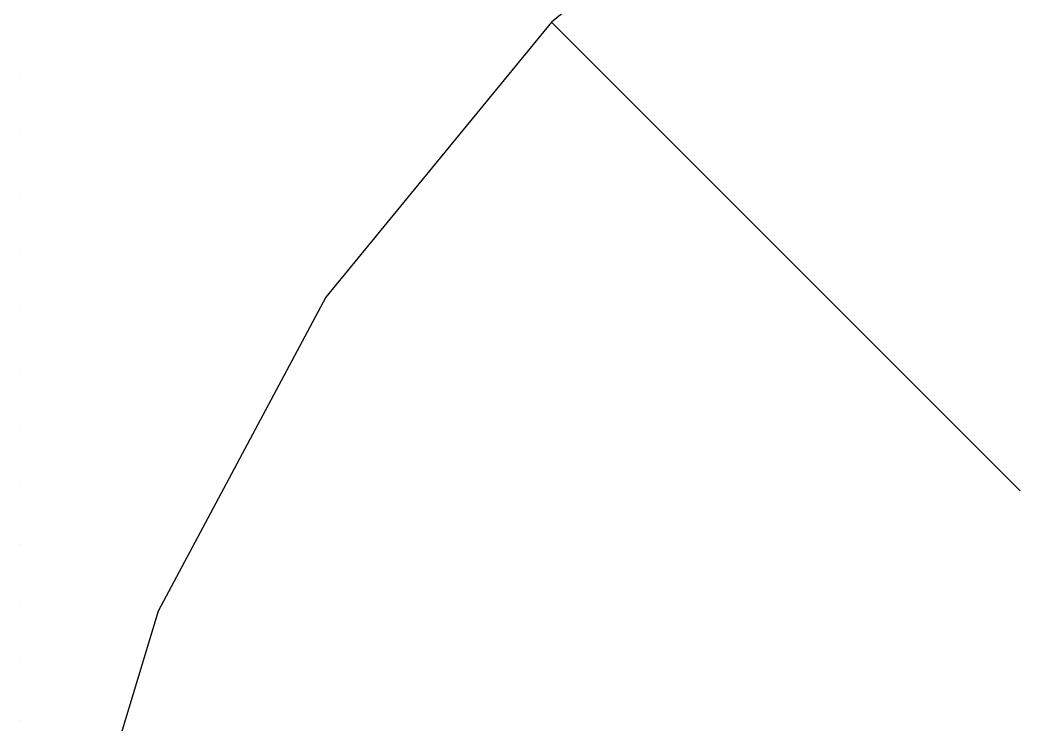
# Model space of a CAD drawing. Header units: metres. Extents: x -61500 to 61500, y -31500 to 31500.
# Drawn here: x -61500 to -44142, y 10078 to 22311 of the extents above; entities that cross this region are included whole.
import ezdxf

# ---------------------------------------------------------------- set-up
doc = ezdxf.new("R2010")
doc.units = ezdxf.units.M
doc.layers.add('BEAMS_T1', color=1, linetype='Continuous')
doc.layers.add('COLUMNS_T1', color=5, linetype='Continuous')

msp = doc.modelspace()

# ---------------------------------------------------------------- linework, layer by layer
at = {"layer": 'BEAMS_T1'}
for p, q in [((-47500, 26191, 18955), (-52274, 22274, 18955)), ((-47500, 26191, 37909), (-52274, 22274, 37909)), ((-47500, 26191, 56864), (-52274, 22274, 56864)), ((-47500, 26191, 75818), (-52274, 22274, 75818)), ((-47500, 26191, 94773), (-52274, 22274, 94773)), ((-47500, 26191, 113727), (-52274, 22274, 113727)), ((-47500, 26191, 132682), (-52274, 22274, 132682)), ((-47500, 26191, 151636), (-52274, 22274, 151636)), ((-47500, 26191, 170591), (-52274, 22274, 170591)), ((-47500, 26191, 189545), (-52274, 22274, 189545)), ((-47500, 26191, 208500), (-52274, 22274, 208500)), ((-47500, 26191, 227455), (-52274, 22274, 227455)), ((-47500, 26191, 246409), (-52274, 22274, 246409)), ((-47500, 26191, 265364), (-52274, 22274, 265364)), ((-47500, 26191, 284318), (-52274, 22274, 284318)), ((-47500, 26191, 303273), (-52274, 22274, 303273)), ((-47500, 26191, 322227), (-52274, 22274, 322227)), ((-47500, 26191, 341182), (-52274, 22274, 341182)), ((-47500, 26191, 360136), (-52274, 22274, 360136)), ((-47500, 26191, 379091), (-52274, 22274, 379091)), ((-47500, 26191, 398045), (-52274, 22274, 398045)), ((-52274, 22274, 18955), (-56191, 17500, 18955)), ((-52274, 22274, 37909), (-56191, 17500, 37909)), ((-52274, 22274, 56864), (-56191, 17500, 56864)), ((-52274, 22274, 75818), (-56191, 17500, 75818)), ((-52274, 22274, 94773), (-56191, 17500, 94773)), ((-52274, 22274, 113727), (-56191, 17500, 113727)), ((-52274, 22274, 132682), (-56191, 17500, 132682)), ((-52274, 22274, 151636), (-56191, 17500, 151636)), ((-52274, 22274, 170591), (-56191, 17500, 170591)), ((-52274, 22274, 189545), (-56191, 17500, 189545)), ((-52274, 22274, 208500), (-56191, 17500, 208500)), ((-52274, 22274, 227455), (-56191, 17500, 227455)), ((-52274, 22274, 246409), (-56191, 17500, 246409)), ((-52274, 22274, 265364), (-56191, 17500, 265364)), ((-52274, 22274, 284318), (-56191, 17500, 284318)), ((-52274, 22274, 303273), (-56191, 17500, 303273)), ((-52274, 22274, 322227), (-56191, 17500, 322227)), ((-52274, 22274, 341182), (-56191, 17500, 341182)), ((-52274, 22274, 360136), (-56191, 17500, 360136)), ((-52274, 22274, 379091), (-56191, 17500, 379091)), ((-52274, 22274, 398045), (-56191, 17500, 398045)), ((-44142, 14142, 18955), (-52274, 22274, 18955)), ((-44142, 14142, 37909), (-52274, 22274, 37909)), ((-44142, 14142, 56864), (-52274, 22274, 56864)), ((-44142, 14142, 75818), (-52274, 22274, 75818)), ((-44142, 14142, 94773), (-52274, 22274, 94773)), ((-44142, 14142, 113727), (-52274, 22274, 113727)), ((-44142, 14142, 132682), (-52274, 22274, 132682)), ((-44142, 14142, 151636), (-52274, 22274, 151636)), ((-44142, 14142, 170591), (-52274, 22274, 170591)), ((-44142, 14142, 189545), (-52274, 22274, 189545)), ((-44142, 14142, 208500), (-52274, 22274, 208500)), ((-44142, 14142, 227455), (-52274, 22274, 227455)), ((-44142, 14142, 246409), (-52274, 22274, 246409)), ((-44142, 14142, 265364), (-52274, 22274, 265364)), ((-44142, 14142, 284318), (-52274, 22274, 284318)), ((-44142, 14142, 303273), (-52274, 22274, 303273)), ((-44142, 14142, 322227), (-52274, 22274, 322227)), ((-44142, 14142, 341182), (-52274, 22274, 341182)), ((-44142, 14142, 360136), (-52274, 22274, 360136)), ((-44142, 14142, 379091), (-52274, 22274, 379091)), ((-44142, 14142, 398045), (-52274, 22274, 398045)), ((-56191, 17500, 18955), (-59102, 12055, 18955)), ((-56191, 17500, 37909), (-59102, 12055, 37909)), ((-56191, 17500, 56864), (-59102, 12055, 56864)), ((-56191, 17500, 75818), (-59102, 12055, 75818)), ((-56191, 17500, 94773), (-59102, 12055, 94773)), ((-56191, 17500, 113727), (-59102, 12055, 113727)), ((-56191, 17500, 132682), (-59102, 12055, 132682)), ((-56191, 17500, 151636), (-59102, 12055, 151636)), ((-56191, 17500, 170591), (-59102, 12055, 170591)), ((-56191, 17500, 189545), (-59102, 12055, 189545)), ((-56191, 17500, 208500), (-59102, 12055, 208500)), ((-56191, 17500, 227455), (-59102, 12055, 227455)), ((-56191, 17500, 246409), (-59102, 12055, 246409)), ((-56191, 17500, 265364), (-59102, 12055, 265364)), ((-56191, 17500, 284318), (-59102, 12055, 284318)), ((-56191, 17500, 303273), (-59102, 12055, 303273)), ((-56191, 17500, 322227), (-59102, 12055, 322227)), ((-56191, 17500, 341182), (-59102, 12055, 341182)), ((-56191, 17500, 360136), (-59102, 12055, 360136)), ((-56191, 17500, 379091), (-59102, 12055, 379091)), ((-56191, 17500, 398045), (-59102, 12055, 398045)), ((-59102, 12055, 18955), (-60895, 6145, 18955)), ((-59102, 12055, 37909), (-60895, 6145, 37909)), ((-59102, 12055, 56864), (-60895, 6145, 56864)), ((-59102, 12055, 75818), (-60895, 6145, 75818)), ((-59102, 12055, 94773), (-60895, 6145, 94773)), ((-59102, 12055, 113727), (-60895, 6145, 113727)), ((-59102, 12055, 132682), (-60895, 6145, 132682)), ((-59102, 12055, 151636), (-60895, 6145, 151636)), ((-59102, 12055, 170591), (-60895, 6145, 170591)), ((-59102, 12055, 189545), (-60895, 6145, 189545)), ((-59102, 12055, 208500), (-60895, 6145, 208500)), ((-59102, 12055, 227455), (-60895, 6145, 227455)), ((-59102, 12055, 246409), (-60895, 6145, 246409)), ((-59102, 12055, 265364), (-60895, 6145, 265364)), ((-59102, 12055, 284318), (-60895, 6145, 284318)), ((-59102, 12055, 303273), (-60895, 6145, 303273)), ((-59102, 12055, 322227), (-60895, 6145, 322227)), ((-59102, 12055, 341182), (-60895, 6145, 341182)), ((-59102, 12055, 360136), (-60895, 6145, 360136)), ((-59102, 12055, 379091), (-60895, 6145, 379091)), ((-59102, 12055, 398045), (-60895, 6145, 398045))]:
    msp.add_line(p, q, dxfattribs=at)
at = {"layer": 'COLUMNS_T1'}
for p, q in [((-61500, 21332), (-61500, 21332, 11373)), ((-61500, 21332, 11373), (-61500, 21332, 22745)), ((-61500, 21332, 22745), (-61500, 21332, 34118)), ((-61500, 21332, 34118), (-61500, 21332, 45491)), ((-61500, 21332, 45491), (-61500, 21332, 56864)), ((-61500, 21332, 56864), (-61500, 21332, 68236)), ((-61500, 21332, 68236), (-61500, 21332, 79609)), ((-61500, 21332, 79609), (-61500, 21332, 90982)), ((-61500, 21332, 90982), (-61500, 21332, 102355)), ((-61500, 21332, 102355), (-61500, 21332, 113727)), ((-61500, 21332, 113727), (-61500, 21332, 125100)), ((-61500, 21332, 125100), (-61500, 21332, 136473)), ((-61500, 21332, 136473), (-61500, 21332, 147845)), ((-61500, 21332, 147845), (-61500, 21332, 159218)), ((-61500, 21332, 159218), (-61500, 21332, 170591)), ((-61500, 21332, 170591), (-61500, 21332, 181964)), ((-61500, 21332, 181964), (-61500, 21332, 193336)), ((-61500, 21332, 193336), (-61500, 21332, 204709)), ((-61500, 21332, 204709), (-61500, 21332, 216082)), ((-61500, 21332, 216082), (-61500, 21332, 227455)), ((-61500, 21332, 227455), (-61500, 21332, 238827)), ((-61500, 21332, 238827), (-61500, 21332, 250200)), ((-61500, 21332, 250200), (-61500, 21332, 261573)), ((-61500, 21332, 261573), (-61500, 21332, 272945)), ((-61500, 21332, 272945), (-61500, 21332, 284318)), ((-61500, 21332, 284318), (-61500, 21332, 295691)), ((-61500, 21332, 295691), (-61500, 21332, 307064)), ((-61500, 21332, 307064), (-61500, 21332, 318436)), ((-61500, 21332, 318436), (-61500, 21332, 329809)), ((-61500, 21332, 329809), (-61500, 21332, 341182)), ((-61500, 21332, 341182), (-61500, 21332, 352555)), ((-61500, 21332, 352555), (-61500, 21332, 363927)), ((-61500, 21332, 363927), (-61500, 21332, 375300)), ((-61500, 21332, 375300), (-61500, 21332, 386673)), ((-61500, 21332, 386673), (-61500, 21332, 398045)), ((-61500, 21332, 398045), (-61500, 21332, 409418)), ((-61500, 20316), (-61500, 20316, 11373)), ((-61500, 20316, 11373), (-61500, 20316, 22745)), ((-61500, 20316, 22745), (-61500, 20316, 34118)), ((-61500, 20316, 34118), (-61500, 20316, 45491)), ((-61500, 20316, 45491), (-61500, 20316, 56864)), ((-61500, 20316, 56864), (-61500, 20316, 68236)), ((-61500, 20316, 68236), (-61500, 20316, 79609)), ((-61500, 20316, 79609), (-61500, 20316, 90982)), ((-61500, 20316, 90982), (-61500, 20316, 102355)), ((-61500, 20316, 102355), (-61500, 20316, 113727)), ((-61500, 20316, 113727), (-61500, 20316, 125100)), ((-61500, 20316, 125100), (-61500, 20316, 136473)), ((-61500, 20316, 136473), (-61500, 20316, 147845)), ((-61500, 20316, 147845), (-61500, 20316, 159218)), ((-61500, 20316, 159218), (-61500, 20316, 170591)), ((-61500, 20316, 170591), (-61500, 20316, 181964)), ((-61500, 20316, 181964), (-61500, 20316, 193336)), ((-61500, 20316, 193336), (-61500, 20316, 204709)), ((-61500, 20316, 204709), (-61500, 20316, 216082)), ((-61500, 20316, 216082), (-61500, 20316, 227455)), ((-61500, 20316, 227455), (-61500, 20316, 238827)), ((-61500, 20316, 238827), (-61500, 20316, 250200)), ((-61500, 20316, 250200), (-61500, 20316, 261573)), ((-61500, 20316, 261573), (-61500, 20316, 272945)), ((-61500, 20316, 272945), (-61500, 20316, 284318)), ((-61500, 20316, 284318), (-61500, 20316, 295691)), ((-61500, 20316, 295691), (-61500, 20316, 307064)), ((-61500, 20316, 307064), (-61500, 20316, 318436)), ((-61500, 20316, 318436), (-61500, 20316, 329809)), ((-61500, 20316, 329809), (-61500, 20316, 341182)), ((-61500, 20316, 341182), (-61500, 20316, 352555)), ((-61500, 20316, 352555), (-61500, 20316, 363927)), ((-61500, 20316, 363927), (-61500, 20316, 375300)), ((-61500, 20316, 375300), (-61500, 20316, 386673)), ((-61500, 20316, 386673), (-61500, 20316, 398045)), ((-61500, 20316, 398045), (-61500, 20316, 409418)), ((-50000, 20000), (-50000, 20000, 7582)), ((-50000, 20000, 7582), (-50000, 20000, 15164)), ((-50000, 20000, 15164), (-50000, 20000, 22745)), ((-50000, 20000, 22745), (-50000, 20000, 30327)), ((-50000, 20000, 30327), (-50000, 20000, 37909)), ((-50000, 20000, 37909), (-50000, 20000, 45491)), ((-50000, 20000, 45491), (-50000, 20000, 53073)), ((-50000, 20000, 53073), (-50000, 20000, 60655)), ((-50000, 20000, 60655), (-50000, 20000, 68236)), ((-50000, 20000, 68236), (-50000, 20000, 75818)), ((-50000, 20000, 75818), (-50000, 20000, 83400)), ((-50000, 20000, 83400), (-50000, 20000, 90982)), ((-50000, 20000, 90982), (-50000, 20000, 98564)), ((-50000, 20000, 98564), (-50000, 20000, 106145)), ((-50000, 20000, 106145), (-50000, 20000, 113727)), ((-50000, 20000, 113727), (-50000, 20000, 121309)), ((-50000, 20000, 121309), (-50000, 20000, 128891)), ((-50000, 20000, 128891), (-50000, 20000, 136473)), ((-50000, 20000, 136473), (-50000, 20000, 144055)), ((-50000, 20000, 144055), (-50000, 20000, 151636)), ((-50000, 20000, 151636), (-50000, 20000, 159218)), ((-50000, 20000, 159218), (-50000, 20000, 166800)), ((-50000, 20000, 166800), (-50000, 20000, 174382)), ((-50000, 20000, 174382), (-50000, 20000, 181964)), ((-50000, 20000, 181964), (-50000, 20000, 189545)), ((-50000, 20000, 189545), (-50000, 20000, 197127)), ((-50000, 20000, 197127), (-50000, 20000, 204709)), ((-50000, 20000, 204709), (-50000, 20000, 212291)), ((-50000, 20000, 212291), (-50000, 20000, 219873)), ((-50000, 20000, 219873), (-50000, 20000, 227455)), ((-50000, 20000, 227455), (-50000, 20000, 235036)), ((-50000, 20000, 235036), (-50000, 20000, 242618)), ((-50000, 20000, 242618), (-50000, 20000, 250200)), ((-50000, 20000, 250200), (-50000, 20000, 257782)), ((-50000, 20000, 257782), (-50000, 20000, 265364)), ((-50000, 20000, 265364), (-50000, 20000, 272945)), ((-50000, 20000, 272945), (-50000, 20000, 280527)), ((-50000, 20000, 280527), (-50000, 20000, 288109)), ((-50000, 20000, 288109), (-50000, 20000, 295691)), ((-50000, 20000, 295691), (-50000, 20000, 303273)), ((-50000, 20000, 303273), (-50000, 20000, 310855)), ((-50000, 20000, 310855), (-50000, 20000, 318436)), ((-50000, 20000, 318436), (-50000, 20000, 326018)), ((-50000, 20000, 326018), (-50000, 20000, 333600)), ((-50000, 20000, 333600), (-50000, 20000, 341182)), ((-50000, 20000, 341182), (-50000, 20000, 348764)), ((-50000, 20000, 348764), (-50000, 20000, 356345)), ((-50000, 20000, 356345), (-50000, 20000, 363927)), ((-50000, 20000, 363927), (-50000, 20000, 371509)), ((-50000, 20000, 371509), (-50000, 20000, 379091)), ((-50000, 20000, 379091), (-50000, 20000, 386673)), ((-50000, 20000, 386673), (-50000, 20000, 394255)), ((-50000, 20000, 394255), (-50000, 20000, 401836)), ((-50000, 20000, 401836), (-50000, 20000, 409418)), ((-61500, 19300), (-61500, 19300, 11373)), ((-61500, 19300, 11373), (-61500, 19300, 22745)), ((-61500, 19300, 22745), (-61500, 19300, 34118)), ((-61500, 19300, 34118), (-61500, 19300, 45491)), ((-61500, 19300, 45491), (-61500, 19300, 56864)), ((-61500, 19300, 56864), (-61500, 19300, 68236)), ((-61500, 19300, 68236), (-61500, 19300, 79609)), ((-61500, 19300, 79609), (-61500, 19300, 90982)), ((-61500, 19300, 90982), (-61500, 19300, 102355)), ((-61500, 19300, 102355), (-61500, 19300, 113727)), ((-61500, 19300, 113727), (-61500, 19300, 125100)), ((-61500, 19300, 125100), (-61500, 19300, 136473)), ((-61500, 19300, 136473), (-61500, 19300, 147845)), ((-61500, 19300, 147845), (-61500, 19300, 159218)), ((-61500, 19300, 159218), (-61500, 19300, 170591)), ((-61500, 19300, 170591), (-61500, 19300, 181964)), ((-61500, 19300, 181964), (-61500, 19300, 193336)), ((-61500, 19300, 193336), (-61500, 19300, 204709)), ((-61500, 19300, 204709), (-61500, 19300, 216082)), ((-61500, 19300, 216082), (-61500, 19300, 227455)), ((-61500, 19300, 227455), (-61500, 19300, 238827)), ((-61500, 19300, 238827), (-61500, 19300, 250200)), ((-61500, 19300, 250200), (-61500, 19300, 261573)), ((-61500, 19300, 261573), (-61500, 19300, 272945)), ((-61500, 19300, 272945), (-61500, 19300, 284318)), ((-61500, 19300, 284318), (-61500, 19300, 295691)), ((-61500, 19300, 295691), (-61500, 19300, 307064)), ((-61500, 19300, 307064), (-61500, 19300, 318436)), ((-61500, 19300, 318436), (-61500, 19300, 329809)), ((-61500, 19300, 329809), (-61500, 19300, 341182)), ((-61500, 19300, 341182), (-61500, 19300, 352555)), ((-61500, 19300, 352555), (-61500, 19300, 363927)), ((-61500, 19300, 363927), (-61500, 19300, 375300)), ((-61500, 19300, 375300), (-61500, 19300, 386673)), ((-61500, 19300, 386673), (-61500, 19300, 398045)), ((-61500, 19300, 398045), (-61500, 19300, 409418)), ((-61500, 18284), (-61500, 18284, 11373)), ((-61500, 18284, 11373), (-61500, 18284, 22745)), ((-61500, 18284, 22745), (-61500, 18284, 34118)), ((-61500, 18284, 34118), (-61500, 18284, 45491)), ((-61500, 18284, 45491), (-61500, 18284, 56864)), ((-61500, 18284, 56864), (-61500, 18284, 68236)), ((-61500, 18284, 68236), (-61500, 18284, 79609)), ((-61500, 18284, 79609), (-61500, 18284, 90982)), ((-61500, 18284, 90982), (-61500, 18284, 102355)), ((-61500, 18284, 102355), (-61500, 18284, 113727)), ((-61500, 18284, 113727), (-61500, 18284, 125100)), ((-61500, 18284, 125100), (-61500, 18284, 136473)), ((-61500, 18284, 136473), (-61500, 18284, 147845)), ((-61500, 18284, 147845), (-61500, 18284, 159218)), ((-61500, 18284, 159218), (-61500, 18284, 170591)), ((-61500, 18284, 170591), (-61500, 18284, 181964)), ((-61500, 18284, 181964), (-61500, 18284, 193336)), ((-61500, 18284, 193336), (-61500, 18284, 204709)), ((-61500, 18284, 204709), (-61500, 18284, 216082)), ((-61500, 18284, 216082), (-61500, 18284, 227455)), ((-61500, 18284, 227455), (-61500, 18284, 238827)), ((-61500, 18284, 238827), (-61500, 18284, 250200)), ((-61500, 18284, 250200), (-61500, 18284, 261573)), ((-61500, 18284, 261573), (-61500, 18284, 272945)), ((-61500, 18284, 272945), (-61500, 18284, 284318)), ((-61500, 18284, 284318), (-61500, 18284, 295691)), ((-61500, 18284, 295691), (-61500, 18284, 307064)), ((-61500, 18284, 307064), (-61500, 18284, 318436)), ((-61500, 18284, 318436), (-61500, 18284, 329809)), ((-61500, 18284, 329809), (-61500, 18284, 341182)), ((-61500, 18284, 341182), (-61500, 18284, 352555)), ((-61500, 18284, 352555), (-61500, 18284, 363927)), ((-61500, 18284, 363927), (-61500, 18284, 375300)), ((-61500, 18284, 375300), (-61500, 18284, 386673)), ((-61500, 18284, 386673), (-61500, 18284, 398045)), ((-61500, 18284, 398045), (-61500, 18284, 409418)), ((-61500, 17268), (-61500, 17268, 11373)), ((-61500, 17268, 11373), (-61500, 17268, 22745)), ((-61500, 17268, 22745), (-61500, 17268, 34118)), ((-61500, 17268, 34118), (-61500, 17268, 45491)), ((-61500, 17268, 45491), (-61500, 17268, 56864)), ((-61500, 17268, 56864), (-61500, 17268, 68236)), ((-61500, 17268, 68236), (-61500, 17268, 79609)), ((-61500, 17268, 79609), (-61500, 17268, 90982)), ((-61500, 17268, 90982), (-61500, 17268, 102355)), ((-61500, 17268, 102355), (-61500, 17268, 113727)), ((-61500, 17268, 113727), (-61500, 17268, 125100)), ((-61500, 17268, 125100), (-61500, 17268, 136473)), ((-61500, 17268, 136473), (-61500, 17268, 147845)), ((-61500, 17268, 147845), (-61500, 17268, 159218)), ((-61500, 17268, 159218), (-61500, 17268, 170591)), ((-61500, 17268, 170591), (-61500, 17268, 181964)), ((-61500, 17268, 181964), (-61500, 17268, 193336)), ((-61500, 17268, 193336), (-61500, 17268, 204709)), ((-61500, 17268, 204709), (-61500, 17268, 216082)), ((-61500, 17268, 216082), (-61500, 17268, 227455)), ((-61500, 17268, 227455), (-61500, 17268, 238827)), ((-61500, 17268, 238827), (-61500, 17268, 250200)), ((-61500, 17268, 250200), (-61500, 17268, 261573)), ((-61500, 17268, 261573), (-61500, 17268, 272945)), ((-61500, 17268, 272945), (-61500, 17268, 284318)), ((-61500, 17268, 284318), (-61500, 17268, 295691)), ((-61500, 17268, 295691), (-61500, 17268, 307064)), ((-61500, 17268, 307064), (-61500, 17268, 318436)), ((-61500, 17268, 318436), (-61500, 17268, 329809)), ((-61500, 17268, 329809), (-61500, 17268, 341182)), ((-61500, 17268, 341182), (-61500, 17268, 352555)), ((-61500, 17268, 352555), (-61500, 17268, 363927)), ((-61500, 17268, 363927), (-61500, 17268, 375300)), ((-61500, 17268, 375300), (-61500, 17268, 386673)), ((-61500, 17268, 386673), (-61500, 17268, 398045)), ((-61500, 17268, 398045), (-61500, 17268, 409418)), ((-61500, 16252), (-61500, 16252, 11373)), ((-61500, 16252, 11373), (-61500, 16252, 22745)), ((-61500, 16252, 22745), (-61500, 16252, 34118)), ((-61500, 16252, 34118), (-61500, 16252, 45491)), ((-61500, 16252, 45491), (-61500, 16252, 56864)), ((-61500, 16252, 56864), (-61500, 16252, 68236)), ((-61500, 16252, 68236), (-61500, 16252, 79609)), ((-61500, 16252, 79609), (-61500, 16252, 90982)), ((-61500, 16252, 90982), (-61500, 16252, 102355)), ((-61500, 16252, 102355), (-61500, 16252, 113727)), ((-61500, 16252, 113727), (-61500, 16252, 125100)), ((-61500, 16252, 125100), (-61500, 16252, 136473)), ((-61500, 16252, 136473), (-61500, 16252, 147845)), ((-61500, 16252, 147845), (-61500, 16252, 159218)), ((-61500, 16252, 159218), (-61500, 16252, 170591)), ((-61500, 16252, 170591), (-61500, 16252, 181964)), ((-61500, 16252, 181964), (-61500, 16252, 193336)), ((-61500, 16252, 193336), (-61500, 16252, 204709)), ((-61500, 16252, 204709), (-61500, 16252, 216082)), ((-61500, 16252, 216082), (-61500, 16252, 227455)), ((-61500, 16252, 227455), (-61500, 16252, 238827)), ((-61500, 16252, 238827), (-61500, 16252, 250200)), ((-61500, 16252, 250200), (-61500, 16252, 261573)), ((-61500, 16252, 261573), (-61500, 16252, 272945)), ((-61500, 16252, 272945), (-61500, 16252, 284318)), ((-61500, 16252, 284318), (-61500, 16252, 295691)), ((-61500, 16252, 295691), (-61500, 16252, 307064)), ((-61500, 16252, 307064), (-61500, 16252, 318436)), ((-61500, 16252, 318436), (-61500, 16252, 329809)), ((-61500, 16252, 329809), (-61500, 16252, 341182)), ((-61500, 16252, 341182), (-61500, 16252, 352555)), ((-61500, 16252, 352555), (-61500, 16252, 363927)), ((-61500, 16252, 363927), (-61500, 16252, 375300)), ((-61500, 16252, 375300), (-61500, 16252, 386673)), ((-61500, 16252, 386673), (-61500, 16252, 398045)), ((-61500, 16252, 398045), (-61500, 16252, 409418)), ((-61500, 15236), (-61500, 15236, 11373)), ((-61500, 15236, 11373), (-61500, 15236, 22745)), ((-61500, 15236, 22745), (-61500, 15236, 34118)), ((-61500, 15236, 34118), (-61500, 15236, 45491)), ((-61500, 15236, 45491), (-61500, 15236, 56864)), ((-61500, 15236, 56864), (-61500, 15236, 68236)), ((-61500, 15236, 68236), (-61500, 15236, 79609)), ((-61500, 15236, 79609), (-61500, 15236, 90982)), ((-61500, 15236, 90982), (-61500, 15236, 102355)), ((-61500, 15236, 102355), (-61500, 15236, 113727)), ((-61500, 15236, 113727), (-61500, 15236, 125100)), ((-61500, 15236, 125100), (-61500, 15236, 136473)), ((-61500, 15236, 136473), (-61500, 15236, 147845)), ((-61500, 15236, 147845), (-61500, 15236, 159218)), ((-61500, 15236, 159218), (-61500, 15236, 170591)), ((-61500, 15236, 170591), (-61500, 15236, 181964)), ((-61500, 15236, 181964), (-61500, 15236, 193336)), ((-61500, 15236, 193336), (-61500, 15236, 204709)), ((-61500, 15236, 204709), (-61500, 15236, 216082)), ((-61500, 15236, 216082), (-61500, 15236, 227455)), ((-61500, 15236, 227455), (-61500, 15236, 238827)), ((-61500, 15236, 238827), (-61500, 15236, 250200)), ((-61500, 15236, 250200), (-61500, 15236, 261573)), ((-61500, 15236, 261573), (-61500, 15236, 272945)), ((-61500, 15236, 272945), (-61500, 15236, 284318)), ((-61500, 15236, 284318), (-61500, 15236, 295691)), ((-61500, 15236, 295691), (-61500, 15236, 307064)), ((-61500, 15236, 307064), (-61500, 15236, 318436)), ((-61500, 15236, 318436), (-61500, 15236, 329809)), ((-61500, 15236, 329809), (-61500, 15236, 341182)), ((-61500, 15236, 341182), (-61500, 15236, 352555)), ((-61500, 15236, 352555), (-61500, 15236, 363927)), ((-61500, 15236, 363927), (-61500, 15236, 375300)), ((-61500, 15236, 375300), (-61500, 15236, 386673)), ((-61500, 15236, 386673), (-61500, 15236, 398045)), ((-61500, 15236, 398045), (-61500, 15236, 409418)), ((-61500, 14220), (-61500, 14220, 11373)), ((-61500, 14220, 11373), (-61500, 14220, 22745)), ((-61500, 14220, 22745), (-61500, 14220, 34118)), ((-61500, 14220, 34118), (-61500, 14220, 45491)), ((-61500, 14220, 45491), (-61500, 14220, 56864)), ((-61500, 14220, 56864), (-61500, 14220, 68236)), ((-61500, 14220, 68236), (-61500, 14220, 79609)), ((-61500, 14220, 79609), (-61500, 14220, 90982)), ((-61500, 14220, 90982), (-61500, 14220, 102355)), ((-61500, 14220, 102355), (-61500, 14220, 113727)), ((-61500, 14220, 113727), (-61500, 14220, 125100)), ((-61500, 14220, 125100), (-61500, 14220, 136473)), ((-61500, 14220, 136473), (-61500, 14220, 147845)), ((-61500, 14220, 147845), (-61500, 14220, 159218)), ((-61500, 14220, 159218), (-61500, 14220, 170591)), ((-61500, 14220, 170591), (-61500, 14220, 181964)), ((-61500, 14220, 181964), (-61500, 14220, 193336)), ((-61500, 14220, 193336), (-61500, 14220, 204709)), ((-61500, 14220, 204709), (-61500, 14220, 216082)), ((-61500, 14220, 216082), (-61500, 14220, 227455)), ((-61500, 14220, 227455), (-61500, 14220, 238827)), ((-61500, 14220, 238827), (-61500, 14220, 250200)), ((-61500, 14220, 250200), (-61500, 14220, 261573)), ((-61500, 14220, 261573), (-61500, 14220, 272945)), ((-61500, 14220, 272945), (-61500, 14220, 284318)), ((-61500, 14220, 284318), (-61500, 14220, 295691)), ((-61500, 14220, 295691), (-61500, 14220, 307064)), ((-61500, 14220, 307064), (-61500, 14220, 318436)), ((-61500, 14220, 318436), (-61500, 14220, 329809)), ((-61500, 14220, 329809), (-61500, 14220, 341182)), ((-61500, 14220, 341182), (-61500, 14220, 352555)), ((-61500, 14220, 352555), (-61500, 14220, 363927)), ((-61500, 14220, 363927), (-61500, 14220, 375300)), ((-61500, 14220, 375300), (-61500, 14220, 386673)), ((-61500, 14220, 386673), (-61500, 14220, 398045)), ((-61500, 14220, 398045), (-61500, 14220, 409418)), ((-61500, 13204), (-61500, 13204, 11373)), ((-61500, 13204, 11373), (-61500, 13204, 22745)), ((-61500, 13204, 22745), (-61500, 13204, 34118)), ((-61500, 13204, 34118), (-61500, 13204, 45491)), ((-61500, 13204, 45491), (-61500, 13204, 56864)), ((-61500, 13204, 56864), (-61500, 13204, 68236)), ((-61500, 13204, 68236), (-61500, 13204, 79609)), ((-61500, 13204, 79609), (-61500, 13204, 90982)), ((-61500, 13204, 90982), (-61500, 13204, 102355)), ((-61500, 13204, 102355), (-61500, 13204, 113727)), ((-61500, 13204, 113727), (-61500, 13204, 125100)), ((-61500, 13204, 125100), (-61500, 13204, 136473)), ((-61500, 13204, 136473), (-61500, 13204, 147845)), ((-61500, 13204, 147845), (-61500, 13204, 159218)), ((-61500, 13204, 159218), (-61500, 13204, 170591)), ((-61500, 13204, 170591), (-61500, 13204, 181964)), ((-61500, 13204, 181964), (-61500, 13204, 193336)), ((-61500, 13204, 193336), (-61500, 13204, 204709)), ((-61500, 13204, 204709), (-61500, 13204, 216082)), ((-61500, 13204, 216082), (-61500, 13204, 227455)), ((-61500, 13204, 227455), (-61500, 13204, 238827)), ((-61500, 13204, 238827), (-61500, 13204, 250200)), ((-61500, 13204, 250200), (-61500, 13204, 261573)), ((-61500, 13204, 261573), (-61500, 13204, 272945)), ((-61500, 13204, 272945), (-61500, 13204, 284318)), ((-61500, 13204, 284318), (-61500, 13204, 295691)), ((-61500, 13204, 295691), (-61500, 13204, 307064)), ((-61500, 13204, 307064), (-61500, 13204, 318436)), ((-61500, 13204, 318436), (-61500, 13204, 329809)), ((-61500, 13204, 329809), (-61500, 13204, 341182)), ((-61500, 13204, 341182), (-61500, 13204, 352555)), ((-61500, 13204, 352555), (-61500, 13204, 363927)), ((-61500, 13204, 363927), (-61500, 13204, 375300)), ((-61500, 13204, 375300), (-61500, 13204, 386673)), ((-61500, 13204, 386673), (-61500, 13204, 398045)), ((-61500, 13204, 398045), (-61500, 13204, 409418)), ((-61500, 12188), (-61500, 12188, 11373)), ((-61500, 12188, 11373), (-61500, 12188, 22745)), ((-61500, 12188, 22745), (-61500, 12188, 34118)), ((-61500, 12188, 34118), (-61500, 12188, 45491)), ((-61500, 12188, 45491), (-61500, 12188, 56864)), ((-61500, 12188, 56864), (-61500, 12188, 68236)), ((-61500, 12188, 68236), (-61500, 12188, 79609)), ((-61500, 12188, 79609), (-61500, 12188, 90982)), ((-61500, 12188, 90982), (-61500, 12188, 102355)), ((-61500, 12188, 102355), (-61500, 12188, 113727)), ((-61500, 12188, 113727), (-61500, 12188, 125100)), ((-61500, 12188, 125100), (-61500, 12188, 136473)), ((-61500, 12188, 136473), (-61500, 12188, 147845)), ((-61500, 12188, 147845), (-61500, 12188, 159218)), ((-61500, 12188, 159218), (-61500, 12188, 170591)), ((-61500, 12188, 170591), (-61500, 12188, 181964)), ((-61500, 12188, 181964), (-61500, 12188, 193336)), ((-61500, 12188, 193336), (-61500, 12188, 204709)), ((-61500, 12188, 204709), (-61500, 12188, 216082)), ((-61500, 12188, 216082), (-61500, 12188, 227455)), ((-61500, 12188, 227455), (-61500, 12188, 238827)), ((-61500, 12188, 238827), (-61500, 12188, 250200)), ((-61500, 12188, 250200), (-61500, 12188, 261573)), ((-61500, 12188, 261573), (-61500, 12188, 272945)), ((-61500, 12188, 272945), (-61500, 12188, 284318)), ((-61500, 12188, 284318), (-61500, 12188, 295691)), ((-61500, 12188, 295691), (-61500, 12188, 307064)), ((-61500, 12188, 307064), (-61500, 12188, 318436)), ((-61500, 12188, 318436), (-61500, 12188, 329809)), ((-61500, 12188, 329809), (-61500, 12188, 341182)), ((-61500, 12188, 341182), (-61500, 12188, 352555)), ((-61500, 12188, 352555), (-61500, 12188, 363927)), ((-61500, 12188, 363927), (-61500, 12188, 375300)), ((-61500, 12188, 375300), (-61500, 12188, 386673)), ((-61500, 12188, 386673), (-61500, 12188, 398045)), ((-61500, 12188, 398045), (-61500, 12188, 409418)), ((-61500, 11172), (-61500, 11172, 11373)), ((-61500, 11172, 11373), (-61500, 11172, 22745)), ((-61500, 11172, 22745), (-61500, 11172, 34118)), ((-61500, 11172, 34118), (-61500, 11172, 45491)), ((-61500, 11172, 45491), (-61500, 11172, 56864)), ((-61500, 11172, 56864), (-61500, 11172, 68236)), ((-61500, 11172, 68236), (-61500, 11172, 79609)), ((-61500, 11172, 79609), (-61500, 11172, 90982)), ((-61500, 11172, 90982), (-61500, 11172, 102355)), ((-61500, 11172, 102355), (-61500, 11172, 113727)), ((-61500, 11172, 113727), (-61500, 11172, 125100)), ((-61500, 11172, 125100), (-61500, 11172, 136473)), ((-61500, 11172, 136473), (-61500, 11172, 147845)), ((-61500, 11172, 147845), (-61500, 11172, 159218)), ((-61500, 11172, 159218), (-61500, 11172, 170591)), ((-61500, 11172, 170591), (-61500, 11172, 181964)), ((-61500, 11172, 181964), (-61500, 11172, 193336)), ((-61500, 11172, 193336), (-61500, 11172, 204709)), ((-61500, 11172, 204709), (-61500, 11172, 216082)), ((-61500, 11172, 216082), (-61500, 11172, 227455)), ((-61500, 11172, 227455), (-61500, 11172, 238827)), ((-61500, 11172, 238827), (-61500, 11172, 250200)), ((-61500, 11172, 250200), (-61500, 11172, 261573)), ((-61500, 11172, 261573), (-61500, 11172, 272945)), ((-61500, 11172, 272945), (-61500, 11172, 284318)), ((-61500, 11172, 284318), (-61500, 11172, 295691)), ((-61500, 11172, 295691), (-61500, 11172, 307064)), ((-61500, 11172, 307064), (-61500, 11172, 318436)), ((-61500, 11172, 318436), (-61500, 11172, 329809)), ((-61500, 11172, 329809), (-61500, 11172, 341182)), ((-61500, 11172, 341182), (-61500, 11172, 352555)), ((-61500, 11172, 352555), (-61500, 11172, 363927)), ((-61500, 11172, 363927), (-61500, 11172, 375300)), ((-61500, 11172, 375300), (-61500, 11172, 386673)), ((-61500, 11172, 386673), (-61500, 11172, 398045)), ((-61500, 11172, 398045), (-61500, 11172, 409418)), ((-61500, 10156), (-61500, 10156, 11373)), ((-61500, 10156, 11373), (-61500, 10156, 22745)), ((-61500, 10156, 22745), (-61500, 10156, 34118)), ((-61500, 10156, 34118), (-61500, 10156, 45491)), ((-61500, 10156, 45491), (-61500, 10156, 56864)), ((-61500, 10156, 56864), (-61500, 10156, 68236)), ((-61500, 10156, 68236), (-61500, 10156, 79609)), ((-61500, 10156, 79609), (-61500, 10156, 90982)), ((-61500, 10156, 90982), (-61500, 10156, 102355)), ((-61500, 10156, 102355), (-61500, 10156, 113727)), ((-61500, 10156, 113727), (-61500, 10156, 125100)), ((-61500, 10156, 125100), (-61500, 10156, 136473)), ((-61500, 10156, 136473), (-61500, 10156, 147845)), ((-61500, 10156, 147845), (-61500, 10156, 159218)), ((-61500, 10156, 159218), (-61500, 10156, 170591)), ((-61500, 10156, 170591), (-61500, 10156, 181964)), ((-61500, 10156, 181964), (-61500, 10156, 193336)), ((-61500, 10156, 193336), (-61500, 10156, 204709)), ((-61500, 10156, 204709), (-61500, 10156, 216082)), ((-61500, 10156, 216082), (-61500, 10156, 227455)), ((-61500, 10156, 227455), (-61500, 10156, 238827)), ((-61500, 10156, 238827), (-61500, 10156, 250200)), ((-61500, 10156, 250200), (-61500, 10156, 261573)), ((-61500, 10156, 261573), (-61500, 10156, 272945)), ((-61500, 10156, 272945), (-61500, 10156, 284318)), ((-61500, 10156, 284318), (-61500, 10156, 295691)), ((-61500, 10156, 295691), (-61500, 10156, 307064)), ((-61500, 10156, 307064), (-61500, 10156, 318436)), ((-61500, 10156, 318436), (-61500, 10156, 329809)), ((-61500, 10156, 329809), (-61500, 10156, 341182)), ((-61500, 10156, 341182), (-61500, 10156, 352555)), ((-61500, 10156, 352555), (-61500, 10156, 363927)), ((-61500, 10156, 363927), (-61500, 10156, 375300)), ((-61500, 10156, 375300), (-61500, 10156, 386673)), ((-61500, 10156, 386673), (-61500, 10156, 398045)), ((-61500, 10156, 398045), (-61500, 10156, 409418))]:
    msp.add_line(p, q, dxfattribs=at)

doc.saveas('drawing.dxf')
